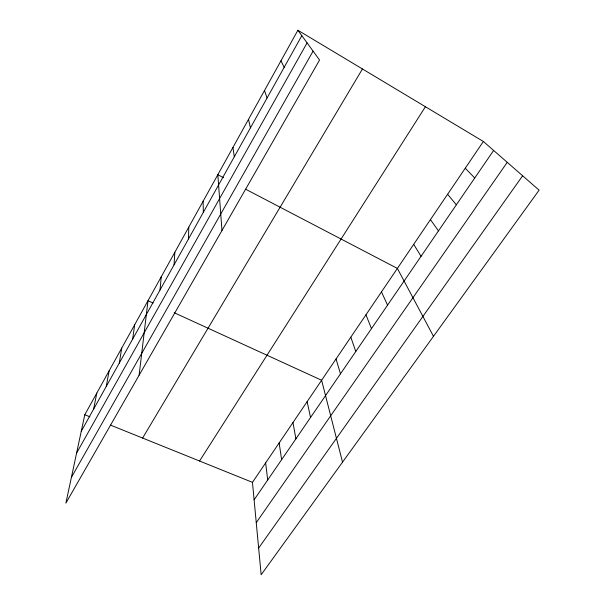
<?xml version="1.0" encoding="UTF-8"?>
<svg xmlns="http://www.w3.org/2000/svg" width="605" height="605" viewBox="0 0 605 605"><rect width="100%" height="100%" fill="white"/><g stroke="black" fill="none" stroke-linecap="round" stroke-linejoin="round"><path stroke-width="0.91" d="M188.503 238.93L188.783 227.117M174.066 264.816L174.83 252.285M160.022 290.014L161.24 276.81M139.112 375.229L147.998 300.708L153.08 303.037M132.631 339.148L134.703 324.696M119.276 363.098L121.741 348.072M106.268 386.429L109.119 370.857M93.601 409.146L96.808 393.068M84.798 414.735L65.885 503.133L319.561 60.046L297.894 30.25L84.798 414.735L89.903 416.792M81.251 431.297L301.827 35.665M76.601 453.062L307.083 42.887M71.39 477.398L313.08 51.138M142.614 438.05L362.448 68.962M199.567 461.018L425.421 106.73M483.365 141.487L539.115 190.159L261.156 574.75L252.459 482.351L483.365 141.487L297.894 30.25M254.1 499.813L493.627 150.441M256.248 522.659L507.24 162.329M258.645 548.062L522.637 175.775M110.488 425.096L252.459 482.351M174.164 312.694L321.618 380.25L342.528 462.159M223.517 177.673L217.83 174.701L221.967 230.505M245.585 189.191L397.379 268.423L433.483 336.32M465.253 168.228L474.736 178.006M447.617 194.266L456.352 204.815M430.435 219.623L438.466 230.906M413.691 244.337L421.05 256.308M280.954 60.81L284.184 67.314M381.468 291.905L387.571 305.139M365.949 314.812L371.47 328.621M350.817 337.159L355.778 351.513M264.498 90.5L267.055 98.025M336.04 358.962L340.471 373.837M248.504 119.351L250.432 127.844M307.121 401.659L310.539 417.495M292.964 422.555L295.905 438.837M279.139 442.958L281.635 459.656M232.955 147.408L234.286 156.816M265.64 462.886L267.697 479.977M203.114 201.261L203.333 212.325"/></g></svg>
